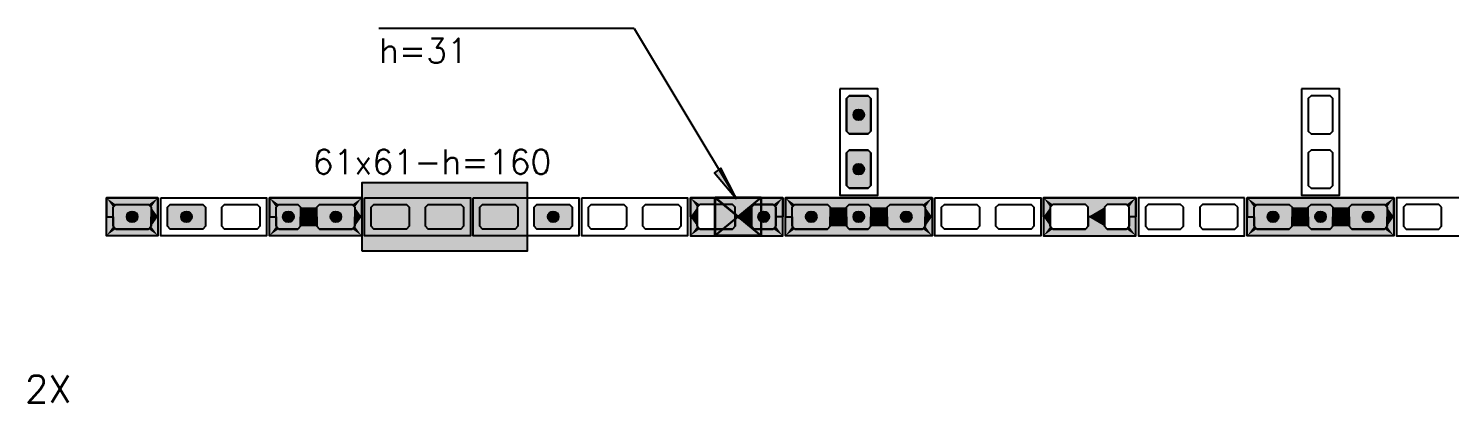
# Model space of a CAD drawing. Extents: x -1.9 to 86, y -1.6 to 60.9.
# Drawn here: x 24.76 to 35.23, y 15.88 to 18.63 of the extents above; entities that cross this region are included whole.
import ezdxf

# ---------------------------------------------------------------- set-up
doc = ezdxf.new("R2010")
doc.units = 0
doc.header["$MEASUREMENT"] = 0
for name, color, linetype in [('PENA_01', 1, 'CONTINUOUS'), ('PENA_02', 2, 'CONTINUOUS'), ('PENA_03', 3, 'CONTINUOUS'), ('PENA_09', 254, 'CONTINUOUS'), ('PENA_11', 252, 'CONTINUOUS'), ('PENA_19', 240, 'CONTINUOUS'), ('PENA_21', 100, 'CONTINUOUS'), ('PENA_23', 50, 'CONTINUOUS')]:
    doc.layers.add(name, color=color, linetype=linetype)
doc.styles.get("Standard").update_dxf_attribs({"font": 'ROMANS.SHX'})

msp = doc.modelspace()

# ---------------------------------------------------------------- linework, layer by layer
at = {"layer": 'PENA_01', "linetype": 'Continuous'}
for points in [[(30.80798, 18.138709), (30.78798, 18.118709), (30.78798, 17.878709), (30.80798, 17.858709), (30.94798, 17.858709), (30.96798, 17.878709), (30.96798, 18.118709), (30.94798, 18.138709), (30.80798, 18.138709)], [(34.20798, 18.138709), (34.18798, 18.118709), (34.18798, 17.878709), (34.20798, 17.858709), (34.34798, 17.858709), (34.36798, 17.878709), (34.36798, 18.118709), (34.34798, 18.138709), (34.20798, 18.138709)], [(30.80798, 17.738709), (30.78798, 17.718709), (30.78798, 17.478709), (30.80798, 17.458709), (30.94798, 17.458709), (30.96798, 17.478709), (30.96798, 17.718709), (30.94798, 17.738709), (30.80798, 17.738709)], [(34.20798, 17.738709), (34.18798, 17.718709), (34.18798, 17.478709), (34.20798, 17.458709), (34.34798, 17.458709), (34.36798, 17.478709), (34.36798, 17.718709), (34.34798, 17.738709), (34.20798, 17.738709)], [(25.40798, 17.338709), (25.64798, 17.338709), (25.66798, 17.318709), (25.66798, 17.178709), (25.64798, 17.158709), (25.40798, 17.158709), (25.38798, 17.178709), (25.38798, 17.318709), (25.40798, 17.338709)], [(25.78798, 17.318709), (25.80798, 17.338709), (26.04798, 17.338709), (26.06798, 17.318709), (26.06798, 17.178709), (26.04798, 17.158709), (25.80798, 17.158709), (25.78798, 17.178709), (25.78798, 17.318709)], [(26.18798, 17.318709), (26.20798, 17.338709), (26.44798, 17.338709), (26.46798, 17.318709), (26.46798, 17.178709), (26.44798, 17.158709), (26.20798, 17.158709), (26.18798, 17.178709), (26.18798, 17.318709)], [(26.60798, 17.338709), (26.74798, 17.338709), (26.76798, 17.318709), (26.76798, 17.178709), (26.74798, 17.158709), (26.60798, 17.158709), (26.58798, 17.178709), (26.58798, 17.318709), (26.60798, 17.338709)], [(26.90798, 17.338709), (27.14798, 17.338709), (27.16798, 17.318709), (27.16798, 17.178709), (27.14798, 17.158709), (26.90798, 17.158709), (26.88798, 17.178709), (26.88798, 17.318709), (26.90798, 17.338709)], [(27.28798, 17.318709), (27.30798, 17.338709), (27.54798, 17.338709), (27.56798, 17.318709), (27.56798, 17.178709), (27.54798, 17.158709), (27.30798, 17.158709), (27.28798, 17.178709), (27.28798, 17.318709)], [(27.68798, 17.318709), (27.70798, 17.338709), (27.94798, 17.338709), (27.96798, 17.318709), (27.96798, 17.178709), (27.94798, 17.158709), (27.70798, 17.158709), (27.68798, 17.178709), (27.68798, 17.318709)], [(28.08798, 17.318709), (28.10798, 17.338709), (28.34798, 17.338709), (28.36798, 17.318709), (28.36798, 17.178709), (28.34798, 17.158709), (28.10798, 17.158709), (28.08798, 17.178709), (28.08798, 17.318709)], [(28.48798, 17.318709), (28.50798, 17.338709), (28.74798, 17.338709), (28.76798, 17.318709), (28.76798, 17.178709), (28.74798, 17.158709), (28.50798, 17.158709), (28.48798, 17.178709), (28.48798, 17.318709)], [(28.88798, 17.318709), (28.90798, 17.338709), (29.14798, 17.338709), (29.16798, 17.318709), (29.16798, 17.178709), (29.14798, 17.158709), (28.90798, 17.158709), (28.88798, 17.178709), (28.88798, 17.318709)], [(29.28798, 17.318709), (29.30798, 17.338709), (29.54798, 17.338709), (29.56798, 17.318709), (29.56798, 17.178709), (29.54798, 17.158709), (29.30798, 17.158709), (29.28798, 17.178709), (29.28798, 17.318709)], [(29.94798, 17.338709), (29.70798, 17.338709), (29.68798, 17.318709), (29.68798, 17.178709), (29.70798, 17.158709), (29.94798, 17.158709), (29.96798, 17.178709), (29.96798, 17.318709), (29.94798, 17.338709)], [(30.24798, 17.338709), (30.10798, 17.338709), (30.08798, 17.318709), (30.08798, 17.178709), (30.10798, 17.158709), (30.24798, 17.158709), (30.26798, 17.178709), (30.26798, 17.318709), (30.24798, 17.338709)], [(30.38798, 17.318709), (30.40798, 17.338709), (30.64798, 17.338709), (30.66798, 17.318709), (30.66798, 17.178709), (30.64798, 17.158709), (30.40798, 17.158709), (30.38798, 17.178709), (30.38798, 17.318709)], [(30.78798, 17.318709), (30.80798, 17.338709), (30.94798, 17.338709), (30.96798, 17.318709), (30.96798, 17.178709), (30.94798, 17.158709), (30.80798, 17.158709), (30.78798, 17.178709), (30.78798, 17.318709)], [(31.08798, 17.318709), (31.10798, 17.338709), (31.34798, 17.338709), (31.36798, 17.318709), (31.36798, 17.178709), (31.34798, 17.158709), (31.10798, 17.158709), (31.08798, 17.178709), (31.08798, 17.318709)], [(31.48798, 17.318709), (31.50798, 17.338709), (31.74798, 17.338709), (31.76798, 17.318709), (31.76798, 17.178709), (31.74798, 17.158709), (31.50798, 17.158709), (31.48798, 17.178709), (31.48798, 17.318709)], [(31.88798, 17.318709), (31.90798, 17.338709), (32.14798, 17.338709), (32.16798, 17.318709), (32.16798, 17.178709), (32.14798, 17.158709), (31.90798, 17.158709), (31.88798, 17.178709), (31.88798, 17.318709)], [(32.54798, 17.338709), (32.30798, 17.338709), (32.28798, 17.318709), (32.28798, 17.178709), (32.30798, 17.158709), (32.54798, 17.158709), (32.56798, 17.178709), (32.56798, 17.318709), (32.54798, 17.338709)], [(32.84798, 17.338709), (32.70798, 17.338709), (32.68798, 17.318709), (32.68798, 17.178709), (32.70798, 17.158709), (32.84798, 17.158709), (32.86798, 17.178709), (32.86798, 17.318709), (32.84798, 17.338709)], [(33.26798, 17.318709), (33.24798, 17.338709), (33.00798, 17.338709), (32.98798, 17.318709), (32.98798, 17.178709), (33.00798, 17.158709), (33.24798, 17.158709), (33.26798, 17.178709), (33.26798, 17.318709)], [(33.66798, 17.318709), (33.64798, 17.338709), (33.40798, 17.338709), (33.38798, 17.318709), (33.38798, 17.178709), (33.40798, 17.158709), (33.64798, 17.158709), (33.66798, 17.178709), (33.66798, 17.318709)], [(33.78798, 17.318709), (33.80798, 17.338709), (34.04798, 17.338709), (34.06798, 17.318709), (34.06798, 17.178709), (34.04798, 17.158709), (33.80798, 17.158709), (33.78798, 17.178709), (33.78798, 17.318709)], [(34.18798, 17.318709), (34.20798, 17.338709), (34.34798, 17.338709), (34.36798, 17.318709), (34.36798, 17.178709), (34.34798, 17.158709), (34.20798, 17.158709), (34.18798, 17.178709), (34.18798, 17.318709)], [(34.48798, 17.318709), (34.50798, 17.338709), (34.74798, 17.338709), (34.76798, 17.318709), (34.76798, 17.178709), (34.74798, 17.158709), (34.50798, 17.158709), (34.48798, 17.178709), (34.48798, 17.318709)], [(35.16798, 17.318709), (35.14798, 17.338709), (34.90798, 17.338709), (34.88798, 17.318709), (34.88798, 17.178709), (34.90798, 17.158709), (35.14798, 17.158709), (35.16798, 17.178709), (35.16798, 17.318709)]]:
    msp.add_lwpolyline(points, dxfattribs=at)
at = {"layer": 'PENA_02', "linetype": 'Continuous'}
for p, q in [((30.33798, 17.388709), (31.41798, 17.388709)), ((30.33798, 17.108709), (30.33798, 17.388709)), ((31.41798, 17.388709), (31.41798, 17.108709)), ((33.73798, 17.388709), (34.81798, 17.388709)), ((33.73798, 17.108709), (33.73798, 17.388709)), ((34.81798, 17.388709), (34.81798, 17.108709)), ((31.41798, 17.108709), (30.33798, 17.108709)), ((34.81798, 17.108709), (33.73798, 17.108709))]:
    msp.add_line(p, q, dxfattribs=at)
for points in [[(30.73798, 18.188709), (30.73798, 17.408709), (31.01798, 17.408709), (31.01798, 18.188709), (30.73798, 18.188709)], [(34.13798, 18.188709), (34.13798, 17.408709), (34.41798, 17.408709), (34.41798, 18.188709), (34.13798, 18.188709)], [(25.33798, 17.388709), (25.71798, 17.388709), (25.71798, 17.108709), (25.33798, 17.108709), (25.33798, 17.388709)], [(25.73798, 17.388709), (26.51798, 17.388709), (26.51798, 17.108709), (25.73798, 17.108709), (25.73798, 17.388709)], [(26.53798, 17.388709), (27.21798, 17.388709), (27.21798, 17.108709), (26.53798, 17.108709), (26.53798, 17.388709)], [(27.23798, 17.388709), (28.01798, 17.388709), (28.01798, 17.108709), (27.23798, 17.108709), (27.23798, 17.388709)], [(28.03798, 17.388709), (28.81798, 17.388709), (28.81798, 17.108709), (28.03798, 17.108709), (28.03798, 17.388709)], [(28.83798, 17.388709), (29.61798, 17.388709), (29.61798, 17.108709), (28.83798, 17.108709), (28.83798, 17.388709)], [(30.31798, 17.388709), (29.63798, 17.388709), (29.63798, 17.108709), (30.31798, 17.108709), (30.31798, 17.388709)], [(31.43798, 17.388709), (32.21798, 17.388709), (32.21798, 17.108709), (31.43798, 17.108709), (31.43798, 17.388709)], [(32.91798, 17.388709), (32.23798, 17.388709), (32.23798, 17.108709), (32.91798, 17.108709), (32.91798, 17.388709)], [(33.71798, 17.388709), (32.93798, 17.388709), (32.93798, 17.108709), (33.71798, 17.108709), (33.71798, 17.388709)], [(35.61798, 17.388709), (34.83798, 17.388709), (34.83798, 17.108709), (35.61798, 17.108709), (35.61798, 17.388709)]]:
    msp.add_lwpolyline(points, dxfattribs=at)
at = {"layer": 'PENA_03', "linetype": 'Continuous'}
for p, q in [((29.22471, 18.633954), (27.345322, 18.633954)), ((29.22471, 18.633954), (29.978123, 17.381519)), ((29.817879, 17.388709), (30.157879, 17.108709)), ((29.817879, 17.108709), (30.157879, 17.388709)), ((30.159572, 17.109911), (29.819571, 17.390682)), ((30.159571, 17.390682), (29.819571, 17.110682))]:
    msp.add_line(p, q, dxfattribs=at)
for points in [[(30.94798, 18.138709), (30.96798, 18.118709), (30.96798, 17.878709), (30.94798, 17.858709), (30.80798, 17.858709), (30.78798, 17.878709), (30.78798, 18.118709), (30.80798, 18.138709), (30.94798, 18.138709)], [(30.94798, 17.738709), (30.96798, 17.718709), (30.96798, 17.478709), (30.94798, 17.458709), (30.80798, 17.458709), (30.78798, 17.478709), (30.78798, 17.718709), (30.80798, 17.738709), (30.94798, 17.738709)], [(29.978123, 17.381519), (29.863459, 17.605579), (29.81496, 17.573165), (29.978123, 17.381519)], [(29.817879, 17.108709), (29.817879, 17.388709), (30.157879, 17.388709), (30.157879, 17.108709), (29.817879, 17.108709)], [(29.819571, 17.390682), (30.159571, 17.390682), (30.159572, 17.109911), (29.819572, 17.109911), (29.819571, 17.390682)], [(25.66798, 17.178709), (25.64798, 17.158709), (25.40798, 17.158709), (25.38798, 17.178709), (25.38798, 17.318709), (25.40798, 17.338709), (25.64798, 17.338709), (25.66798, 17.318709), (25.66798, 17.178709)], [(26.06798, 17.178709), (26.04798, 17.158709), (25.80798, 17.158709), (25.78798, 17.178709), (25.78798, 17.318709), (25.80798, 17.338709), (26.04798, 17.338709), (26.06798, 17.318709), (26.06798, 17.178709)], [(26.74798, 17.338709), (26.76798, 17.318709), (26.76798, 17.178709), (26.74798, 17.158709), (26.60798, 17.158709), (26.58798, 17.178709), (26.58798, 17.318709), (26.60798, 17.338709), (26.74798, 17.338709)], [(27.16798, 17.178709), (27.14798, 17.158709), (26.90798, 17.158709), (26.88798, 17.178709), (26.88798, 17.318709), (26.90798, 17.338709), (27.14798, 17.338709), (27.16798, 17.318709), (27.16798, 17.178709)], [(28.76798, 17.178709), (28.74798, 17.158709), (28.50798, 17.158709), (28.48798, 17.178709), (28.48798, 17.318709), (28.50798, 17.338709), (28.74798, 17.338709), (28.76798, 17.318709), (28.76798, 17.178709)], [(30.24798, 17.338709), (30.26798, 17.318709), (30.26798, 17.178709), (30.24798, 17.158709), (30.10798, 17.158709), (30.08798, 17.178709), (30.08798, 17.318709), (30.10798, 17.338709), (30.24798, 17.338709)], [(30.66798, 17.178709), (30.64798, 17.158709), (30.40798, 17.158709), (30.38798, 17.178709), (30.38798, 17.318709), (30.40798, 17.338709), (30.64798, 17.338709), (30.66798, 17.318709), (30.66798, 17.178709)], [(30.94798, 17.338709), (30.96798, 17.318709), (30.96798, 17.178709), (30.94798, 17.158709), (30.80798, 17.158709), (30.78798, 17.178709), (30.78798, 17.318709), (30.80798, 17.338709), (30.94798, 17.338709)], [(31.36798, 17.178709), (31.34798, 17.158709), (31.10798, 17.158709), (31.08798, 17.178709), (31.08798, 17.318709), (31.10798, 17.338709), (31.34798, 17.338709), (31.36798, 17.318709), (31.36798, 17.178709)], [(34.06798, 17.178709), (34.04798, 17.158709), (33.80798, 17.158709), (33.78798, 17.178709), (33.78798, 17.318709), (33.80798, 17.338709), (34.04798, 17.338709), (34.06798, 17.318709), (34.06798, 17.178709)], [(34.34798, 17.338709), (34.36798, 17.318709), (34.36798, 17.178709), (34.34798, 17.158709), (34.20798, 17.158709), (34.18798, 17.178709), (34.18798, 17.318709), (34.20798, 17.338709), (34.34798, 17.338709)], [(34.76798, 17.178709), (34.74798, 17.158709), (34.50798, 17.158709), (34.48798, 17.178709), (34.48798, 17.318709), (34.50798, 17.338709), (34.74798, 17.338709), (34.76798, 17.318709), (34.76798, 17.178709)]]:
    msp.add_lwpolyline(points, dxfattribs=at)
for centre in [(30.87798, 17.998709), (30.87798, 17.598709), (25.52798, 17.248709), (25.92798, 17.248709), (26.67798, 17.248709), (27.02798, 17.248709), (28.62798, 17.248709), (30.17798, 17.248709), (30.52798, 17.248709), (30.87798, 17.248709), (31.22798, 17.248709), (33.92798, 17.248709), (34.27798, 17.248709), (34.62798, 17.248709)]:
    msp.add_circle(centre, 0.04, dxfattribs=at)
for points in [[(30.91798, 17.998709), (30.85798, 18.03335), (30.840392, 18.012389)], [(30.91798, 17.998709), (30.840392, 18.012389), (30.840392, 17.985028)], [(30.91798, 17.998709), (30.840392, 17.985028), (30.85798, 17.964068)], [(30.91798, 17.998709), (30.884926, 18.038101), (30.85798, 18.03335)], [(30.91798, 17.998709), (30.85798, 17.964068), (30.884926, 17.959316)], [(30.91798, 17.998709), (30.908621, 18.02442), (30.884926, 18.038101)], [(30.91798, 17.998709), (30.884926, 17.959316), (30.908621, 17.972997)], [(30.91798, 17.998709), (30.908621, 17.972997), (30.91798, 17.998709)], [(29.978123, 17.381519), (29.863459, 17.605579), (29.81496, 17.573165)], [(30.91798, 17.598709), (30.85798, 17.63335), (30.840392, 17.612389)], [(30.91798, 17.598709), (30.840392, 17.612389), (30.840392, 17.585028)], [(30.91798, 17.598709), (30.840392, 17.585028), (30.85798, 17.564068)], [(30.91798, 17.598709), (30.884926, 17.638101), (30.85798, 17.63335)], [(30.91798, 17.598709), (30.85798, 17.564068), (30.884926, 17.559316)], [(30.91798, 17.598709), (30.908621, 17.62442), (30.884926, 17.638101)], [(30.91798, 17.598709), (30.884926, 17.559316), (30.908621, 17.572997)], [(30.91798, 17.598709), (30.908621, 17.572997), (30.91798, 17.598709)], [(29.978123, 17.381519), (29.81496, 17.573165), (29.978123, 17.381519)], [(25.56798, 17.248709), (25.50798, 17.28335), (25.490392, 17.262389)], [(25.56798, 17.248709), (25.534926, 17.288101), (25.50798, 17.28335)], [(25.56798, 17.248709), (25.558621, 17.27442), (25.534926, 17.288101)], [(25.96798, 17.248709), (25.90798, 17.28335), (25.890392, 17.262389)], [(25.96798, 17.248709), (25.934926, 17.288101), (25.90798, 17.28335)], [(25.96798, 17.248709), (25.958621, 17.27442), (25.934926, 17.288101)], [(26.71798, 17.248709), (26.65798, 17.28335), (26.640392, 17.262389)], [(26.71798, 17.248709), (26.684926, 17.288101), (26.65798, 17.28335)], [(26.71798, 17.248709), (26.708621, 17.27442), (26.684926, 17.288101)], [(27.06798, 17.248709), (27.00798, 17.28335), (26.990392, 17.262389)], [(27.06798, 17.248709), (27.034926, 17.288101), (27.00798, 17.28335)], [(27.06798, 17.248709), (27.058621, 17.27442), (27.034926, 17.288101)], [(28.66798, 17.248709), (28.60798, 17.28335), (28.590392, 17.262389)], [(28.66798, 17.248709), (28.634926, 17.288101), (28.60798, 17.28335)], [(28.66798, 17.248709), (28.658621, 17.27442), (28.634926, 17.288101)], [(30.21798, 17.248709), (30.15798, 17.28335), (30.140392, 17.262389)], [(30.21798, 17.248709), (30.184926, 17.288101), (30.15798, 17.28335)], [(30.21798, 17.248709), (30.208621, 17.27442), (30.184926, 17.288101)], [(30.56798, 17.248709), (30.50798, 17.28335), (30.490392, 17.262389)], [(30.56798, 17.248709), (30.534926, 17.288101), (30.50798, 17.28335)], [(30.56798, 17.248709), (30.558621, 17.27442), (30.534926, 17.288101)], [(30.91798, 17.248709), (30.85798, 17.28335), (30.840392, 17.262389)], [(30.91798, 17.248709), (30.884926, 17.288101), (30.85798, 17.28335)], [(30.91798, 17.248709), (30.908621, 17.27442), (30.884926, 17.288101)], [(31.26798, 17.248709), (31.20798, 17.28335), (31.190392, 17.262389)], [(31.26798, 17.248709), (31.234926, 17.288101), (31.20798, 17.28335)], [(31.26798, 17.248709), (31.258621, 17.27442), (31.234926, 17.288101)], [(33.96798, 17.248709), (33.90798, 17.28335), (33.890392, 17.262389)], [(33.96798, 17.248709), (33.934926, 17.288101), (33.90798, 17.28335)], [(33.96798, 17.248709), (33.958621, 17.27442), (33.934926, 17.288101)], [(34.31798, 17.248709), (34.25798, 17.28335), (34.240392, 17.262389)], [(34.31798, 17.248709), (34.284926, 17.288101), (34.25798, 17.28335)], [(34.31798, 17.248709), (34.308621, 17.27442), (34.284926, 17.288101)], [(34.66798, 17.248709), (34.60798, 17.28335), (34.590392, 17.262389)], [(34.66798, 17.248709), (34.634926, 17.288101), (34.60798, 17.28335)], [(34.66798, 17.248709), (34.658621, 17.27442), (34.634926, 17.288101)], [(25.56798, 17.248709), (25.490392, 17.262389), (25.490392, 17.235028)], [(25.56798, 17.248709), (25.490392, 17.235028), (25.50798, 17.214068)], [(25.56798, 17.248709), (25.50798, 17.214068), (25.534926, 17.209316)], [(25.56798, 17.248709), (25.534926, 17.209316), (25.558621, 17.222997)], [(25.56798, 17.248709), (25.558621, 17.222997), (25.56798, 17.248709)], [(25.96798, 17.248709), (25.890392, 17.262389), (25.890392, 17.235028)], [(25.96798, 17.248709), (25.890392, 17.235028), (25.90798, 17.214068)], [(25.96798, 17.248709), (25.90798, 17.214068), (25.934926, 17.209316)], [(25.96798, 17.248709), (25.934926, 17.209316), (25.958621, 17.222997)], [(25.96798, 17.248709), (25.958621, 17.222997), (25.96798, 17.248709)], [(26.71798, 17.248709), (26.640392, 17.262389), (26.640392, 17.235028)], [(26.71798, 17.248709), (26.640392, 17.235028), (26.65798, 17.214068)], [(26.71798, 17.248709), (26.65798, 17.214068), (26.684926, 17.209316)], [(26.71798, 17.248709), (26.684926, 17.209316), (26.708621, 17.222997)], [(26.71798, 17.248709), (26.708621, 17.222997), (26.71798, 17.248709)], [(27.06798, 17.248709), (26.990392, 17.262389), (26.990392, 17.235028)], [(27.06798, 17.248709), (26.990392, 17.235028), (27.00798, 17.214068)], [(27.06798, 17.248709), (27.00798, 17.214068), (27.034926, 17.209316)], [(27.06798, 17.248709), (27.034926, 17.209316), (27.058621, 17.222997)], [(27.06798, 17.248709), (27.058621, 17.222997), (27.06798, 17.248709)], [(28.66798, 17.248709), (28.590392, 17.262389), (28.590392, 17.235028)], [(28.66798, 17.248709), (28.590392, 17.235028), (28.60798, 17.214068)], [(28.66798, 17.248709), (28.60798, 17.214068), (28.634926, 17.209316)], [(28.66798, 17.248709), (28.634926, 17.209316), (28.658621, 17.222997)], [(28.66798, 17.248709), (28.658621, 17.222997), (28.66798, 17.248709)], [(30.21798, 17.248709), (30.140392, 17.262389), (30.140392, 17.235028)], [(30.21798, 17.248709), (30.140392, 17.235028), (30.15798, 17.214068)], [(30.21798, 17.248709), (30.15798, 17.214068), (30.184926, 17.209316)], [(30.21798, 17.248709), (30.184926, 17.209316), (30.208621, 17.222997)], [(30.21798, 17.248709), (30.208621, 17.222997), (30.21798, 17.248709)], [(30.56798, 17.248709), (30.490392, 17.262389), (30.490392, 17.235028)], [(30.56798, 17.248709), (30.490392, 17.235028), (30.50798, 17.214068)], [(30.56798, 17.248709), (30.50798, 17.214068), (30.534926, 17.209316)], [(30.56798, 17.248709), (30.534926, 17.209316), (30.558621, 17.222997)], [(30.56798, 17.248709), (30.558621, 17.222997), (30.56798, 17.248709)], [(30.91798, 17.248709), (30.840392, 17.262389), (30.840392, 17.235028)], [(30.91798, 17.248709), (30.840392, 17.235028), (30.85798, 17.214068)], [(30.91798, 17.248709), (30.85798, 17.214068), (30.884926, 17.209316)], [(30.91798, 17.248709), (30.884926, 17.209316), (30.908621, 17.222997)], [(30.91798, 17.248709), (30.908621, 17.222997), (30.91798, 17.248709)], [(31.26798, 17.248709), (31.190392, 17.262389), (31.190392, 17.235028)], [(31.26798, 17.248709), (31.190392, 17.235028), (31.20798, 17.214068)], [(31.26798, 17.248709), (31.20798, 17.214068), (31.234926, 17.209316)], [(31.26798, 17.248709), (31.234926, 17.209316), (31.258621, 17.222997)], [(31.26798, 17.248709), (31.258621, 17.222997), (31.26798, 17.248709)], [(33.96798, 17.248709), (33.890392, 17.262389), (33.890392, 17.235028)], [(33.96798, 17.248709), (33.890392, 17.235028), (33.90798, 17.214068)], [(33.96798, 17.248709), (33.90798, 17.214068), (33.934926, 17.209316)], [(33.96798, 17.248709), (33.934926, 17.209316), (33.958621, 17.222997)], [(33.96798, 17.248709), (33.958621, 17.222997), (33.96798, 17.248709)], [(34.31798, 17.248709), (34.240392, 17.262389), (34.240392, 17.235028)], [(34.31798, 17.248709), (34.240392, 17.235028), (34.25798, 17.214068)], [(34.31798, 17.248709), (34.25798, 17.214068), (34.284926, 17.209316)], [(34.31798, 17.248709), (34.284926, 17.209316), (34.308621, 17.222997)], [(34.31798, 17.248709), (34.308621, 17.222997), (34.31798, 17.248709)], [(34.66798, 17.248709), (34.590392, 17.262389), (34.590392, 17.235028)], [(34.66798, 17.248709), (34.590392, 17.235028), (34.60798, 17.214068)], [(34.66798, 17.248709), (34.60798, 17.214068), (34.634926, 17.209316)], [(34.66798, 17.248709), (34.634926, 17.209316), (34.658621, 17.222997)], [(34.66798, 17.248709), (34.658621, 17.222997), (34.66798, 17.248709)]]:
    msp.add_solid(points, dxfattribs=at)
at = {"layer": 'PENA_09', "linetype": 'Continuous'}
for points in [[(29.989337, 17.25049), (29.819571, 17.390682), (29.819572, 17.110683), (29.989337, 17.25049)], [(29.989337, 17.25049), (30.159571, 17.390682), (29.819571, 17.390682), (29.989337, 17.25049)], [(29.819572, 17.110683), (29.989337, 17.25049), (29.819571, 17.390682), (29.819572, 17.110683)], [(29.989337, 17.25049), (29.819572, 17.110683), (29.819572, 17.109911), (30.159572, 17.109911), (29.989337, 17.25049)]]:
    msp.add_lwpolyline(points, dxfattribs=at)
for points in [[(29.989337, 17.25049), (29.819571, 17.390682), (29.819572, 17.110683)], [(29.989337, 17.25049), (30.159571, 17.390682), (29.819571, 17.390682)], [(29.989337, 17.25049), (29.819571, 17.390682), (29.989337, 17.25049)], [(29.819572, 17.110683), (29.989337, 17.25049), (29.819571, 17.390682)], [(29.819572, 17.110683), (29.819571, 17.390682), (29.819572, 17.110683)], [(29.989337, 17.25049), (29.819572, 17.110683), (29.989337, 17.25049)], [(29.989337, 17.25049), (29.819572, 17.110683), (29.819572, 17.110683)], [(29.989337, 17.25049), (29.819572, 17.110683), (30.159572, 17.109911)], [(29.989337, 17.25049), (30.159572, 17.109911), (29.989337, 17.25049)]]:
    msp.add_solid(points, dxfattribs=at)
at = {"layer": 'PENA_11', "linetype": 'Continuous'}
for points in [[(30.94798, 18.138709), (30.80798, 17.858709), (30.78798, 17.878709)], [(30.94798, 18.138709), (30.78798, 17.878709), (30.78798, 18.118709)], [(30.94798, 18.138709), (30.78798, 18.118709), (30.80798, 18.138709)], [(30.94798, 18.138709), (30.94798, 17.858709), (30.80798, 17.858709)], [(30.94798, 18.138709), (30.80798, 18.138709), (30.94798, 18.138709)], [(30.94798, 18.138709), (30.96798, 18.118709), (30.96798, 17.878709)], [(30.94798, 18.138709), (30.96798, 17.878709), (30.94798, 17.858709)], [(30.94798, 17.738709), (30.80798, 17.458709), (30.78798, 17.478709)], [(30.94798, 17.738709), (30.78798, 17.478709), (30.78798, 17.718709)], [(30.94798, 17.738709), (30.78798, 17.718709), (30.80798, 17.738709)], [(30.94798, 17.738709), (30.94798, 17.458709), (30.80798, 17.458709)], [(30.94798, 17.738709), (30.80798, 17.738709), (30.94798, 17.738709)], [(30.94798, 17.738709), (30.96798, 17.718709), (30.96798, 17.478709)], [(30.94798, 17.738709), (30.96798, 17.478709), (30.94798, 17.458709)], [(25.66798, 17.178709), (25.38798, 17.318709), (25.40798, 17.338709)], [(25.66798, 17.178709), (25.38798, 17.178709), (25.38798, 17.318709)], [(25.66798, 17.178709), (25.40798, 17.338709), (25.64798, 17.338709)], [(25.66798, 17.178709), (25.64798, 17.338709), (25.66798, 17.318709)], [(25.66798, 17.178709), (25.66798, 17.318709), (25.66798, 17.178709)], [(26.06798, 17.178709), (25.78798, 17.318709), (25.80798, 17.338709)], [(26.06798, 17.178709), (25.78798, 17.178709), (25.78798, 17.318709)], [(26.06798, 17.178709), (25.80798, 17.338709), (26.04798, 17.338709)], [(26.06798, 17.178709), (26.04798, 17.338709), (26.06798, 17.318709)], [(26.06798, 17.178709), (26.06798, 17.318709), (26.06798, 17.178709)], [(26.74798, 17.338709), (26.60798, 17.158709), (26.58798, 17.178709)], [(26.74798, 17.338709), (26.58798, 17.178709), (26.58798, 17.318709)], [(26.74798, 17.338709), (26.58798, 17.318709), (26.60798, 17.338709)], [(26.74798, 17.338709), (26.74798, 17.158709), (26.60798, 17.158709)], [(26.74798, 17.338709), (26.60798, 17.338709), (26.74798, 17.338709)], [(26.74798, 17.338709), (26.76798, 17.318709), (26.76798, 17.178709)], [(26.74798, 17.338709), (26.76798, 17.178709), (26.74798, 17.158709)], [(27.16798, 17.178709), (26.88798, 17.318709), (26.90798, 17.338709)], [(27.16798, 17.178709), (26.88798, 17.178709), (26.88798, 17.318709)], [(27.16798, 17.178709), (26.90798, 17.338709), (27.14798, 17.338709)], [(27.16798, 17.178709), (27.14798, 17.338709), (27.16798, 17.318709)], [(27.16798, 17.178709), (27.16798, 17.318709), (27.16798, 17.178709)], [(28.76798, 17.178709), (28.48798, 17.318709), (28.50798, 17.338709)], [(28.76798, 17.178709), (28.48798, 17.178709), (28.48798, 17.318709)], [(28.76798, 17.178709), (28.50798, 17.338709), (28.74798, 17.338709)], [(28.76798, 17.178709), (28.74798, 17.338709), (28.76798, 17.318709)], [(28.76798, 17.178709), (28.76798, 17.318709), (28.76798, 17.178709)], [(30.24798, 17.338709), (30.10798, 17.158709), (30.08798, 17.178709)], [(30.24798, 17.338709), (30.08798, 17.178709), (30.08798, 17.318709)], [(30.24798, 17.338709), (30.08798, 17.318709), (30.10798, 17.338709)], [(30.24798, 17.338709), (30.24798, 17.158709), (30.10798, 17.158709)], [(30.24798, 17.338709), (30.10798, 17.338709), (30.24798, 17.338709)], [(30.24798, 17.338709), (30.26798, 17.318709), (30.26798, 17.178709)], [(30.24798, 17.338709), (30.26798, 17.178709), (30.24798, 17.158709)], [(30.66798, 17.178709), (30.38798, 17.318709), (30.40798, 17.338709)], [(30.66798, 17.178709), (30.38798, 17.178709), (30.38798, 17.318709)], [(30.66798, 17.178709), (30.40798, 17.338709), (30.64798, 17.338709)], [(30.66798, 17.178709), (30.64798, 17.338709), (30.66798, 17.318709)], [(30.66798, 17.178709), (30.66798, 17.318709), (30.66798, 17.178709)], [(30.94798, 17.338709), (30.80798, 17.158709), (30.78798, 17.178709)], [(30.94798, 17.338709), (30.78798, 17.178709), (30.78798, 17.318709)], [(30.94798, 17.338709), (30.78798, 17.318709), (30.80798, 17.338709)], [(30.94798, 17.338709), (30.94798, 17.158709), (30.80798, 17.158709)], [(30.94798, 17.338709), (30.80798, 17.338709), (30.94798, 17.338709)], [(30.94798, 17.338709), (30.96798, 17.318709), (30.96798, 17.178709)], [(30.94798, 17.338709), (30.96798, 17.178709), (30.94798, 17.158709)], [(31.36798, 17.178709), (31.08798, 17.318709), (31.10798, 17.338709)], [(31.36798, 17.178709), (31.08798, 17.178709), (31.08798, 17.318709)], [(31.36798, 17.178709), (31.10798, 17.338709), (31.34798, 17.338709)], [(31.36798, 17.178709), (31.34798, 17.338709), (31.36798, 17.318709)], [(31.36798, 17.178709), (31.36798, 17.318709), (31.36798, 17.178709)], [(34.06798, 17.178709), (33.78798, 17.318709), (33.80798, 17.338709)], [(34.06798, 17.178709), (33.78798, 17.178709), (33.78798, 17.318709)], [(34.06798, 17.178709), (33.80798, 17.338709), (34.04798, 17.338709)], [(34.06798, 17.178709), (34.04798, 17.338709), (34.06798, 17.318709)], [(34.06798, 17.178709), (34.06798, 17.318709), (34.06798, 17.178709)], [(34.34798, 17.338709), (34.20798, 17.158709), (34.18798, 17.178709)], [(34.34798, 17.338709), (34.18798, 17.178709), (34.18798, 17.318709)], [(34.34798, 17.338709), (34.18798, 17.318709), (34.20798, 17.338709)], [(34.34798, 17.338709), (34.34798, 17.158709), (34.20798, 17.158709)], [(34.34798, 17.338709), (34.20798, 17.338709), (34.34798, 17.338709)], [(34.34798, 17.338709), (34.36798, 17.318709), (34.36798, 17.178709)], [(34.34798, 17.338709), (34.36798, 17.178709), (34.34798, 17.158709)], [(34.76798, 17.178709), (34.48798, 17.318709), (34.50798, 17.338709)], [(34.76798, 17.178709), (34.48798, 17.178709), (34.48798, 17.318709)], [(34.76798, 17.178709), (34.50798, 17.338709), (34.74798, 17.338709)], [(34.76798, 17.178709), (34.74798, 17.338709), (34.76798, 17.318709)], [(34.76798, 17.178709), (34.76798, 17.318709), (34.76798, 17.178709)], [(25.66798, 17.178709), (25.40798, 17.158709), (25.38798, 17.178709)], [(25.66798, 17.178709), (25.64798, 17.158709), (25.40798, 17.158709)], [(26.06798, 17.178709), (25.80798, 17.158709), (25.78798, 17.178709)], [(26.06798, 17.178709), (26.04798, 17.158709), (25.80798, 17.158709)], [(27.16798, 17.178709), (26.90798, 17.158709), (26.88798, 17.178709)], [(27.16798, 17.178709), (27.14798, 17.158709), (26.90798, 17.158709)], [(28.76798, 17.178709), (28.50798, 17.158709), (28.48798, 17.178709)], [(28.76798, 17.178709), (28.74798, 17.158709), (28.50798, 17.158709)], [(30.66798, 17.178709), (30.40798, 17.158709), (30.38798, 17.178709)], [(30.66798, 17.178709), (30.64798, 17.158709), (30.40798, 17.158709)], [(31.36798, 17.178709), (31.10798, 17.158709), (31.08798, 17.178709)], [(31.36798, 17.178709), (31.34798, 17.158709), (31.10798, 17.158709)], [(34.06798, 17.178709), (33.80798, 17.158709), (33.78798, 17.178709)], [(34.06798, 17.178709), (34.04798, 17.158709), (33.80798, 17.158709)], [(34.76798, 17.178709), (34.50798, 17.158709), (34.48798, 17.178709)], [(34.76798, 17.178709), (34.74798, 17.158709), (34.50798, 17.158709)]]:
    msp.add_solid(points, dxfattribs=at)
at = {"layer": 'PENA_19', "linetype": 'Continuous'}
for points in [[(30.33798, 17.248709), (30.38798, 17.248709), (30.38798, 17.318709), (30.40798, 17.338709), (30.64798, 17.338709), (30.66798, 17.318709), (30.66798, 17.248709), (30.78798, 17.248709), (30.78798, 17.318709), (30.80798, 17.338709), (30.94798, 17.338709), (30.96798, 17.318709), (30.96798, 17.248709), (31.08798, 17.248709), (31.08798, 17.318709), (31.10798, 17.338709), (31.34798, 17.338709), (31.36798, 17.318709), (31.36798, 17.248709), (31.41798, 17.248709), (31.41798, 17.388709), (30.33798, 17.388709), (30.33798, 17.248709)], [(33.73798, 17.248709), (33.78798, 17.248709), (33.78798, 17.318709), (33.80798, 17.338709), (34.04798, 17.338709), (34.06798, 17.318709), (34.06798, 17.248709), (34.18798, 17.248709), (34.18798, 17.318709), (34.20798, 17.338709), (34.34798, 17.338709), (34.36798, 17.318709), (34.36798, 17.248709), (34.48798, 17.248709), (34.48798, 17.318709), (34.50798, 17.338709), (34.74798, 17.338709), (34.76798, 17.318709), (34.76798, 17.248709), (34.81798, 17.248709), (34.81798, 17.388709), (33.73798, 17.388709), (33.73798, 17.248709)], [(30.33798, 17.248709), (30.38798, 17.248709), (30.38798, 17.178709), (30.40798, 17.158709), (30.64798, 17.158709), (30.66798, 17.178709), (30.66798, 17.248709), (30.78798, 17.248709), (30.78798, 17.178709), (30.80798, 17.158709), (30.94798, 17.158709), (30.96798, 17.178709), (30.96798, 17.248709), (31.08798, 17.248709), (31.08798, 17.178709), (31.10798, 17.158709), (31.34798, 17.158709), (31.36798, 17.178709), (31.36798, 17.248709), (31.41798, 17.248709), (31.41798, 17.108709), (30.33798, 17.108709), (30.33798, 17.248709)], [(33.73798, 17.248709), (33.78798, 17.248709), (33.78798, 17.178709), (33.80798, 17.158709), (34.04798, 17.158709), (34.06798, 17.178709), (34.06798, 17.248709), (34.18798, 17.248709), (34.18798, 17.178709), (34.20798, 17.158709), (34.34798, 17.158709), (34.36798, 17.178709), (34.36798, 17.248709), (34.48798, 17.248709), (34.48798, 17.178709), (34.50798, 17.158709), (34.74798, 17.158709), (34.76798, 17.178709), (34.76798, 17.248709), (34.81798, 17.248709), (34.81798, 17.108709), (33.73798, 17.108709), (33.73798, 17.248709)]]:
    msp.add_lwpolyline(points, dxfattribs=at)
for points in [[(31.41798, 17.388709), (30.33798, 17.388709), (30.40798, 17.338709)], [(30.33798, 17.388709), (30.33798, 17.248709), (30.38798, 17.248709)], [(30.33798, 17.388709), (30.38798, 17.248709), (30.38798, 17.318709)], [(30.33798, 17.388709), (30.38798, 17.318709), (30.40798, 17.338709)], [(31.41798, 17.388709), (30.40798, 17.338709), (30.64798, 17.338709)], [(31.41798, 17.388709), (30.64798, 17.338709), (30.80798, 17.338709)], [(31.41798, 17.388709), (30.80798, 17.338709), (30.94798, 17.338709)], [(31.41798, 17.388709), (30.94798, 17.338709), (30.96798, 17.318709)], [(31.41798, 17.388709), (30.96798, 17.318709), (31.10798, 17.338709)], [(31.41798, 17.388709), (31.10798, 17.338709), (31.34798, 17.338709)], [(31.41798, 17.388709), (31.34798, 17.338709), (31.36798, 17.318709)], [(31.41798, 17.388709), (31.36798, 17.318709), (31.41798, 17.248709)], [(34.81798, 17.388709), (33.73798, 17.388709), (33.80798, 17.338709)], [(33.73798, 17.388709), (33.73798, 17.248709), (33.78798, 17.248709)], [(33.73798, 17.388709), (33.78798, 17.248709), (33.78798, 17.318709)], [(33.73798, 17.388709), (33.78798, 17.318709), (33.80798, 17.338709)], [(34.81798, 17.388709), (33.80798, 17.338709), (34.04798, 17.338709)], [(34.81798, 17.388709), (34.04798, 17.338709), (34.20798, 17.338709)], [(34.81798, 17.388709), (34.20798, 17.338709), (34.34798, 17.338709)], [(34.81798, 17.388709), (34.34798, 17.338709), (34.36798, 17.318709)], [(34.81798, 17.388709), (34.36798, 17.318709), (34.50798, 17.338709)], [(34.81798, 17.388709), (34.50798, 17.338709), (34.74798, 17.338709)], [(34.81798, 17.388709), (34.74798, 17.338709), (34.76798, 17.318709)], [(34.81798, 17.388709), (34.76798, 17.318709), (34.81798, 17.248709)], [(30.66798, 17.318709), (30.80798, 17.338709), (30.64798, 17.338709)], [(30.66798, 17.318709), (30.78798, 17.318709), (30.80798, 17.338709)], [(30.66798, 17.318709), (30.66798, 17.248709), (30.78798, 17.248709)], [(30.66798, 17.318709), (30.78798, 17.248709), (30.78798, 17.318709)], [(30.96798, 17.318709), (31.08798, 17.318709), (31.10798, 17.338709)], [(30.96798, 17.318709), (30.96798, 17.248709), (31.08798, 17.248709)], [(30.96798, 17.318709), (31.08798, 17.248709), (31.08798, 17.318709)], [(31.41798, 17.248709), (31.36798, 17.318709), (31.36798, 17.248709)], [(34.06798, 17.318709), (34.20798, 17.338709), (34.04798, 17.338709)], [(34.06798, 17.318709), (34.18798, 17.318709), (34.20798, 17.338709)], [(34.06798, 17.318709), (34.06798, 17.248709), (34.18798, 17.248709)], [(34.06798, 17.318709), (34.18798, 17.248709), (34.18798, 17.318709)], [(34.36798, 17.318709), (34.48798, 17.318709), (34.50798, 17.338709)], [(34.36798, 17.318709), (34.36798, 17.248709), (34.48798, 17.248709)], [(34.36798, 17.318709), (34.48798, 17.248709), (34.48798, 17.318709)], [(34.81798, 17.248709), (34.76798, 17.318709), (34.76798, 17.248709)], [(30.33798, 17.108709), (30.33798, 17.248709), (30.38798, 17.248709)], [(30.33798, 17.108709), (30.38798, 17.248709), (30.38798, 17.178709)], [(30.33798, 17.108709), (30.38798, 17.178709), (30.40798, 17.158709)], [(30.66798, 17.178709), (30.80798, 17.158709), (30.64798, 17.158709)], [(30.66798, 17.178709), (30.66798, 17.248709), (30.78798, 17.248709)], [(30.66798, 17.178709), (30.78798, 17.248709), (30.78798, 17.178709)], [(30.66798, 17.178709), (30.78798, 17.178709), (30.80798, 17.158709)], [(31.41798, 17.108709), (30.94798, 17.158709), (30.96798, 17.178709)], [(30.96798, 17.178709), (30.96798, 17.248709), (31.08798, 17.248709)], [(30.96798, 17.178709), (31.08798, 17.248709), (31.08798, 17.178709)], [(31.41798, 17.108709), (30.96798, 17.178709), (31.10798, 17.158709)], [(30.96798, 17.178709), (31.08798, 17.178709), (31.10798, 17.158709)], [(31.41798, 17.108709), (31.34798, 17.158709), (31.36798, 17.178709)], [(31.41798, 17.108709), (31.36798, 17.178709), (31.41798, 17.248709)], [(31.41798, 17.248709), (31.36798, 17.178709), (31.36798, 17.248709)], [(33.73798, 17.108709), (33.73798, 17.248709), (33.78798, 17.248709)], [(33.73798, 17.108709), (33.78798, 17.248709), (33.78798, 17.178709)], [(33.73798, 17.108709), (33.78798, 17.178709), (33.80798, 17.158709)], [(34.06798, 17.178709), (34.20798, 17.158709), (34.04798, 17.158709)], [(34.06798, 17.178709), (34.06798, 17.248709), (34.18798, 17.248709)], [(34.06798, 17.178709), (34.18798, 17.248709), (34.18798, 17.178709)], [(34.06798, 17.178709), (34.18798, 17.178709), (34.20798, 17.158709)], [(34.81798, 17.108709), (34.34798, 17.158709), (34.36798, 17.178709)], [(34.36798, 17.178709), (34.36798, 17.248709), (34.48798, 17.248709)], [(34.36798, 17.178709), (34.48798, 17.248709), (34.48798, 17.178709)], [(34.81798, 17.108709), (34.36798, 17.178709), (34.50798, 17.158709)], [(34.36798, 17.178709), (34.48798, 17.178709), (34.50798, 17.158709)], [(34.81798, 17.108709), (34.74798, 17.158709), (34.76798, 17.178709)], [(34.81798, 17.108709), (34.76798, 17.178709), (34.81798, 17.248709)], [(34.81798, 17.248709), (34.76798, 17.178709), (34.76798, 17.248709)], [(31.41798, 17.108709), (30.33798, 17.108709), (30.40798, 17.158709)], [(31.41798, 17.108709), (30.40798, 17.158709), (30.64798, 17.158709)], [(31.41798, 17.108709), (30.64798, 17.158709), (30.80798, 17.158709)], [(31.41798, 17.108709), (30.80798, 17.158709), (30.94798, 17.158709)], [(31.41798, 17.108709), (31.10798, 17.158709), (31.34798, 17.158709)], [(34.81798, 17.108709), (33.73798, 17.108709), (33.80798, 17.158709)], [(34.81798, 17.108709), (33.80798, 17.158709), (34.04798, 17.158709)], [(34.81798, 17.108709), (34.04798, 17.158709), (34.20798, 17.158709)], [(34.81798, 17.108709), (34.20798, 17.158709), (34.34798, 17.158709)], [(34.81798, 17.108709), (34.50798, 17.158709), (34.74798, 17.158709)]]:
    msp.add_solid(points, dxfattribs=at)
at = {"layer": 'PENA_21', "linetype": 'Continuous'}
for points in [[(26.53798, 17.248709), (26.58798, 17.248709), (26.58798, 17.318709), (26.60798, 17.338709), (26.74798, 17.338709), (26.76798, 17.318709), (26.76798, 17.248709), (26.88798, 17.248709), (26.88798, 17.318709), (26.90798, 17.338709), (27.14798, 17.338709), (27.16798, 17.318709), (27.16798, 17.248709), (27.21798, 17.248709), (27.21798, 17.388709), (26.53798, 17.388709), (26.53798, 17.248709)], [(30.31798, 17.248709), (30.26798, 17.248709), (30.26798, 17.318709), (30.24798, 17.338709), (30.10798, 17.338709), (30.08798, 17.318709), (30.08798, 17.248709), (29.96798, 17.248709), (29.96798, 17.318709), (29.94798, 17.338709), (29.70798, 17.338709), (29.68798, 17.318709), (29.68798, 17.248709), (29.63798, 17.248709), (29.63798, 17.388709), (30.31798, 17.388709), (30.31798, 17.248709)], [(32.91798, 17.248709), (32.86798, 17.248709), (32.86798, 17.318709), (32.84798, 17.338709), (32.70798, 17.338709), (32.68798, 17.318709), (32.68798, 17.248709), (32.56798, 17.248709), (32.56798, 17.318709), (32.54798, 17.338709), (32.30798, 17.338709), (32.28798, 17.318709), (32.28798, 17.248709), (32.23798, 17.248709), (32.23798, 17.388709), (32.91798, 17.388709), (32.91798, 17.248709)], [(26.53798, 17.248709), (26.58798, 17.248709), (26.58798, 17.178709), (26.60798, 17.158709), (26.74798, 17.158709), (26.76798, 17.178709), (26.76798, 17.248709), (26.88798, 17.248709), (26.88798, 17.178709), (26.90798, 17.158709), (27.14798, 17.158709), (27.16798, 17.178709), (27.16798, 17.248709), (27.21798, 17.248709), (27.21798, 17.108709), (26.53798, 17.108709), (26.53798, 17.248709)], [(30.31798, 17.248709), (30.26798, 17.248709), (30.26798, 17.178709), (30.24798, 17.158709), (30.10798, 17.158709), (30.08798, 17.178709), (30.08798, 17.248709), (29.96798, 17.248709), (29.96798, 17.178709), (29.94798, 17.158709), (29.70798, 17.158709), (29.68798, 17.178709), (29.68798, 17.248709), (29.63798, 17.248709), (29.63798, 17.108709), (30.31798, 17.108709), (30.31798, 17.248709)], [(32.91798, 17.248709), (32.86798, 17.248709), (32.86798, 17.178709), (32.84798, 17.158709), (32.70798, 17.158709), (32.68798, 17.178709), (32.68798, 17.248709), (32.56798, 17.248709), (32.56798, 17.178709), (32.54798, 17.158709), (32.30798, 17.158709), (32.28798, 17.178709), (32.28798, 17.248709), (32.23798, 17.248709), (32.23798, 17.108709), (32.91798, 17.108709), (32.91798, 17.248709)]]:
    msp.add_lwpolyline(points, dxfattribs=at)
for points in [[(27.21798, 17.388709), (26.53798, 17.388709), (26.60798, 17.338709)], [(26.53798, 17.388709), (26.53798, 17.248709), (26.58798, 17.248709)], [(26.53798, 17.388709), (26.58798, 17.248709), (26.58798, 17.318709)], [(26.53798, 17.388709), (26.58798, 17.318709), (26.60798, 17.338709)], [(27.21798, 17.388709), (26.60798, 17.338709), (26.74798, 17.338709)], [(27.21798, 17.388709), (26.74798, 17.338709), (26.76798, 17.318709)], [(27.21798, 17.388709), (26.76798, 17.318709), (26.90798, 17.338709)], [(27.21798, 17.388709), (26.90798, 17.338709), (27.14798, 17.338709)], [(27.21798, 17.388709), (27.14798, 17.338709), (27.16798, 17.318709)], [(27.21798, 17.388709), (27.16798, 17.318709), (27.21798, 17.248709)], [(30.31798, 17.388709), (29.70798, 17.338709), (29.63798, 17.388709)], [(29.70798, 17.338709), (29.68798, 17.318709), (29.63798, 17.388709)], [(29.63798, 17.388709), (29.68798, 17.318709), (29.63798, 17.248709)], [(29.94798, 17.338709), (29.70798, 17.338709), (30.31798, 17.388709)], [(29.96798, 17.318709), (29.94798, 17.338709), (30.31798, 17.388709)], [(30.31798, 17.388709), (30.10798, 17.338709), (29.96798, 17.318709)], [(30.31798, 17.388709), (30.24798, 17.338709), (30.10798, 17.338709)], [(30.31798, 17.388709), (30.26798, 17.318709), (30.24798, 17.338709)], [(30.31798, 17.388709), (30.31798, 17.248709), (30.26798, 17.248709)], [(30.31798, 17.388709), (30.26798, 17.248709), (30.26798, 17.318709)], [(32.91798, 17.388709), (32.30798, 17.338709), (32.23798, 17.388709)], [(32.30798, 17.338709), (32.28798, 17.318709), (32.23798, 17.388709)], [(32.23798, 17.388709), (32.28798, 17.318709), (32.23798, 17.248709)], [(32.54798, 17.338709), (32.30798, 17.338709), (32.91798, 17.388709)], [(32.56798, 17.318709), (32.54798, 17.338709), (32.91798, 17.388709)], [(32.91798, 17.388709), (32.70798, 17.338709), (32.56798, 17.318709)], [(32.91798, 17.388709), (32.84798, 17.338709), (32.70798, 17.338709)], [(32.91798, 17.388709), (32.86798, 17.318709), (32.84798, 17.338709)], [(32.91798, 17.388709), (32.91798, 17.248709), (32.86798, 17.248709)], [(32.91798, 17.388709), (32.86798, 17.248709), (32.86798, 17.318709)], [(26.76798, 17.318709), (26.88798, 17.318709), (26.90798, 17.338709)], [(26.76798, 17.318709), (26.76798, 17.248709), (26.88798, 17.248709)], [(26.76798, 17.318709), (26.88798, 17.248709), (26.88798, 17.318709)], [(27.21798, 17.248709), (27.16798, 17.318709), (27.16798, 17.248709)], [(29.68798, 17.318709), (29.68798, 17.248709), (29.63798, 17.248709)], [(29.96798, 17.248709), (29.96798, 17.318709), (30.10798, 17.338709)], [(29.96798, 17.248709), (30.10798, 17.338709), (30.08798, 17.318709)], [(29.96798, 17.248709), (30.08798, 17.318709), (30.08798, 17.248709)], [(32.28798, 17.318709), (32.28798, 17.248709), (32.23798, 17.248709)], [(32.56798, 17.248709), (32.56798, 17.318709), (32.70798, 17.338709)], [(32.56798, 17.248709), (32.70798, 17.338709), (32.68798, 17.318709)], [(32.56798, 17.248709), (32.68798, 17.318709), (32.68798, 17.248709)], [(26.53798, 17.108709), (26.53798, 17.248709), (26.58798, 17.248709)], [(26.53798, 17.108709), (26.58798, 17.248709), (26.58798, 17.178709)], [(26.53798, 17.108709), (26.58798, 17.178709), (26.60798, 17.158709)], [(27.21798, 17.108709), (26.74798, 17.158709), (26.76798, 17.178709)], [(26.76798, 17.178709), (26.76798, 17.248709), (26.88798, 17.248709)], [(26.76798, 17.178709), (26.88798, 17.248709), (26.88798, 17.178709)], [(27.21798, 17.108709), (26.76798, 17.178709), (26.90798, 17.158709)], [(26.76798, 17.178709), (26.88798, 17.178709), (26.90798, 17.158709)], [(27.21798, 17.108709), (27.14798, 17.158709), (27.16798, 17.178709)], [(27.21798, 17.108709), (27.16798, 17.178709), (27.21798, 17.248709)], [(27.21798, 17.248709), (27.16798, 17.178709), (27.16798, 17.248709)], [(29.63798, 17.108709), (29.68798, 17.178709), (29.63798, 17.248709)], [(29.68798, 17.178709), (29.68798, 17.248709), (29.63798, 17.248709)], [(29.70798, 17.158709), (29.68798, 17.178709), (29.63798, 17.108709)], [(29.96798, 17.178709), (29.94798, 17.158709), (30.31798, 17.108709)], [(29.96798, 17.248709), (29.96798, 17.178709), (30.10798, 17.158709)], [(29.96798, 17.248709), (30.10798, 17.158709), (30.08798, 17.178709)], [(29.96798, 17.248709), (30.08798, 17.178709), (30.08798, 17.248709)], [(30.31798, 17.108709), (30.10798, 17.158709), (29.96798, 17.178709)], [(30.31798, 17.108709), (30.26798, 17.178709), (30.24798, 17.158709)], [(30.31798, 17.108709), (30.31798, 17.248709), (30.26798, 17.248709)], [(30.31798, 17.108709), (30.26798, 17.248709), (30.26798, 17.178709)], [(32.23798, 17.108709), (32.28798, 17.178709), (32.23798, 17.248709)], [(32.28798, 17.178709), (32.28798, 17.248709), (32.23798, 17.248709)], [(32.30798, 17.158709), (32.28798, 17.178709), (32.23798, 17.108709)], [(32.56798, 17.178709), (32.54798, 17.158709), (32.91798, 17.108709)], [(32.56798, 17.248709), (32.56798, 17.178709), (32.70798, 17.158709)], [(32.56798, 17.248709), (32.70798, 17.158709), (32.68798, 17.178709)], [(32.56798, 17.248709), (32.68798, 17.178709), (32.68798, 17.248709)], [(32.91798, 17.108709), (32.70798, 17.158709), (32.56798, 17.178709)], [(32.91798, 17.108709), (32.86798, 17.178709), (32.84798, 17.158709)], [(32.91798, 17.108709), (32.91798, 17.248709), (32.86798, 17.248709)], [(32.91798, 17.108709), (32.86798, 17.248709), (32.86798, 17.178709)], [(27.21798, 17.108709), (26.53798, 17.108709), (26.60798, 17.158709)], [(27.21798, 17.108709), (26.60798, 17.158709), (26.74798, 17.158709)], [(27.21798, 17.108709), (26.90798, 17.158709), (27.14798, 17.158709)], [(30.31798, 17.108709), (29.70798, 17.158709), (29.63798, 17.108709)], [(29.94798, 17.158709), (29.70798, 17.158709), (30.31798, 17.108709)], [(30.31798, 17.108709), (30.24798, 17.158709), (30.10798, 17.158709)], [(32.91798, 17.108709), (32.30798, 17.158709), (32.23798, 17.108709)], [(32.54798, 17.158709), (32.30798, 17.158709), (32.91798, 17.108709)], [(32.91798, 17.108709), (32.84798, 17.158709), (32.70798, 17.158709)]]:
    msp.add_solid(points, dxfattribs=at)
at = {"layer": 'PENA_23', "linetype": 'Continuous'}
for points in [[(27.21798, 16.998709), (28.43798, 16.998709), (28.43798, 17.498709), (27.21798, 17.498709), (27.21798, 16.998709)], [(27.21798, 16.998709), (28.43798, 16.998709), (28.43798, 17.498709), (27.21798, 17.498709), (27.21798, 16.998709)], [(25.66798, 17.248709), (25.71798, 17.248709), (25.71798, 17.388709), (25.33798, 17.388709), (25.33798, 17.248709), (25.38798, 17.248709), (25.38798, 17.318709), (25.40798, 17.338709), (25.64798, 17.338709), (25.66798, 17.318709), (25.66798, 17.248709)], [(25.66798, 17.248709), (25.71798, 17.248709), (25.71798, 17.108709), (25.33798, 17.108709), (25.33798, 17.248709), (25.38798, 17.248709), (25.38798, 17.178709), (25.40798, 17.158709), (25.64798, 17.158709), (25.66798, 17.178709), (25.66798, 17.248709)]]:
    msp.add_lwpolyline(points, dxfattribs=at)
for points in [[(27.21798, 16.998709), (28.43798, 16.998709), (28.43798, 17.498709)], [(27.21798, 16.998709), (28.43798, 17.498709), (27.21798, 17.498709)], [(27.21798, 16.998709), (27.21798, 17.498709), (27.21798, 16.998709)], [(27.21798, 16.998709), (28.43798, 16.998709), (28.43798, 17.498709)], [(27.21798, 16.998709), (28.43798, 17.498709), (27.21798, 17.498709)], [(27.21798, 16.998709), (27.21798, 17.498709), (27.21798, 16.998709)], [(25.71798, 17.388709), (25.33798, 17.388709), (25.40798, 17.338709)], [(25.33798, 17.388709), (25.33798, 17.248709), (25.38798, 17.248709)], [(25.33798, 17.388709), (25.38798, 17.248709), (25.38798, 17.318709)], [(25.33798, 17.388709), (25.38798, 17.318709), (25.40798, 17.338709)], [(25.71798, 17.388709), (25.40798, 17.338709), (25.64798, 17.338709)], [(25.71798, 17.388709), (25.64798, 17.338709), (25.66798, 17.318709)], [(25.71798, 17.388709), (25.66798, 17.318709), (25.71798, 17.248709)], [(25.71798, 17.248709), (25.66798, 17.318709), (25.66798, 17.248709)], [(25.33798, 17.108709), (25.33798, 17.248709), (25.38798, 17.248709)], [(25.33798, 17.108709), (25.38798, 17.248709), (25.38798, 17.178709)], [(25.33798, 17.108709), (25.38798, 17.178709), (25.40798, 17.158709)], [(25.71798, 17.108709), (25.64798, 17.158709), (25.66798, 17.178709)], [(25.71798, 17.108709), (25.66798, 17.178709), (25.71798, 17.248709)], [(25.71798, 17.248709), (25.66798, 17.178709), (25.66798, 17.248709)], [(25.71798, 17.108709), (25.33798, 17.108709), (25.40798, 17.158709)], [(25.71798, 17.108709), (25.40798, 17.158709), (25.64798, 17.158709)]]:
    msp.add_solid(points, dxfattribs=at)

# ---------------------------------------------------------------- texts
at = {"layer": 'PENA_02', "linetype": 'Continuous'}
msp.add_text('2X', height=0.2, dxfattribs=at).set_placement((24.738468, 15.882265))
at = {"layer": 'PENA_03', "linetype": 'Continuous'}
for s, p in [('h=31', (27.34562, 18.380467)), ('61x61-h=160', (26.856178, 17.562582))]:
    msp.add_text(s, height=0.18, dxfattribs=at).set_placement(p)

doc.saveas('drawing.dxf')
